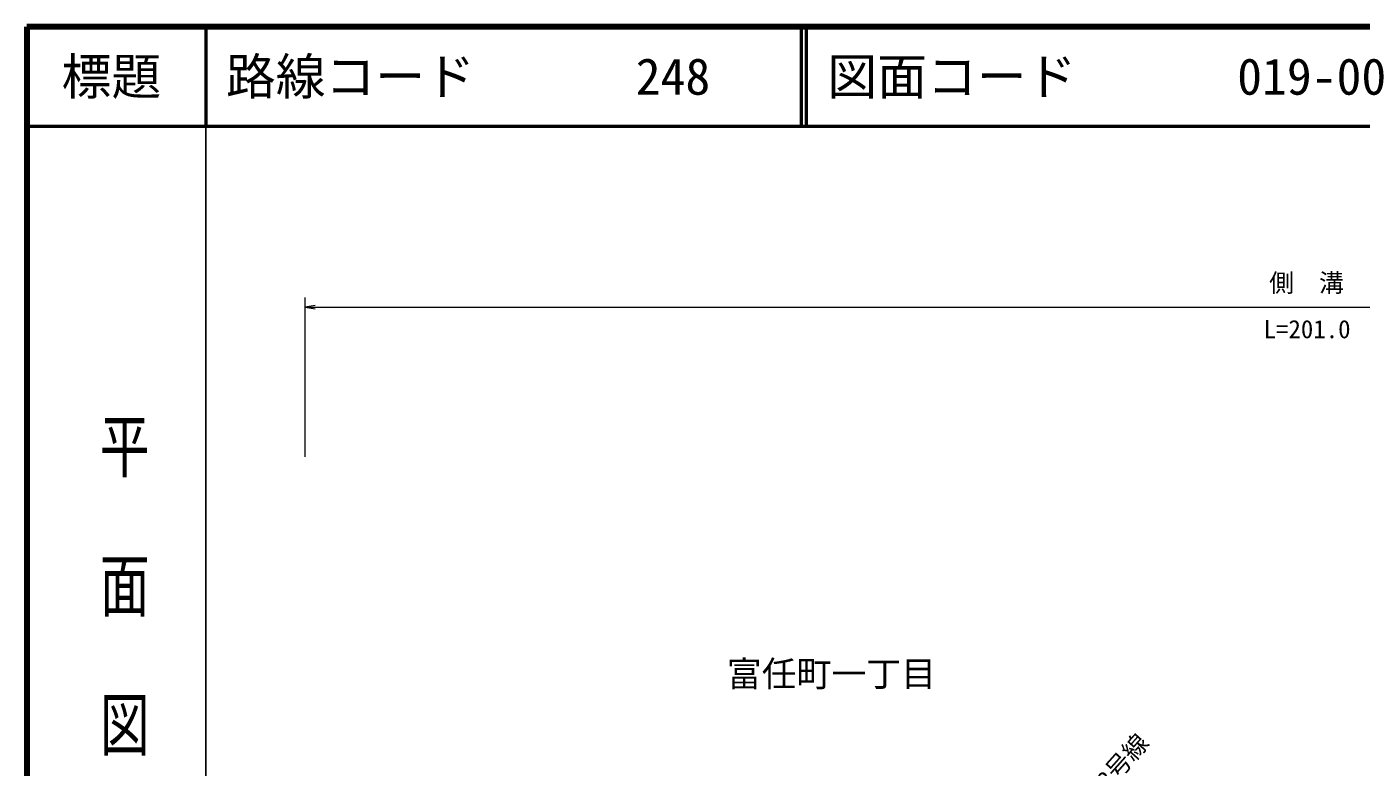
# Model space of a CAD drawing. Units: millimetres, scale not verified. Extents: x 40000 to 680000, y 20000 to 380000.
# Drawn here: x 40000 to 173982, y 305617 to 380000 of the extents above; entities that cross this region are included whole.
import ezdxf
from ezdxf.enums import TextEntityAlignment as Align

# ---------------------------------------------------------------- set-up
doc = ezdxf.new("R2010")
doc.units = ezdxf.units.MM
doc.header["$LTSCALE"] = 1000
doc.layers.add('M-BMK-HTXT', color=7, linetype='Continuous')
doc.layers.add('M-TTL-TXT', color=7, linetype='Continuous')
for name, color, linetype, lineweight in [('M-STR-HTXT', 7, 'Continuous', 13), ('M-TTL', 2, 'Continuous', 140), ('M-TTL-BAND', 7, 'Continuous', 25), ('M-TTL-LINE', 7, 'Continuous', 50)]:
    doc.layers.add(name, color=color, linetype=linetype, lineweight=lineweight)
doc.styles.add('@ＭＳ ゴシック', font='')
doc.styles.add('ＭＳ ゴシック', font='')
doc.styles.get('@ＭＳ ゴシック').set_extended_font_data('@MS Gothic')
doc.styles.get('ＭＳ ゴシック').set_extended_font_data('MS Gothic')

# ---------------------------------------------------------------- blocks, each defined once
blk = doc.blocks.new('open_arrow')
at = {"color": 0, "linetype": 'Continuous', "lineweight": -2}
blk.add_lwpolyline([(7.5, 1.25), (0, 0), (7.5, -1.25)], dxfattribs=at)

msp = doc.modelspace()

# ---------------------------------------------------------------- linework, layer by layer
at = {"layer": 'M-STR-HTXT'}
for p, q in [((67968, 336815), (67968, 352815)), ((67968, 351815), (269044, 351815))]:
    msp.add_line(p, q, dxfattribs=at)
at = {"layer": 'M-TTL'}
for p, q in [((40000, 380000), (40000, 20000)), ((680000, 380000), (40000, 380000))]:
    msp.add_line(p, q, dxfattribs=at)
at = {"layer": 'M-TTL-BAND'}
msp.add_line((58000, 370000), (58000, 20000), dxfattribs=at)
at = {"layer": 'M-TTL-LINE'}
for p, q in [((58000, 380000), (58000, 370000)), ((117750, 380000), (117750, 370000)), ((118250, 380000), (118250, 370000)), ((40000, 370000), (680000, 370000))]:
    msp.add_line(p, q, dxfattribs=at)

# ---------------------------------------------------------------- block references
at = {"layer": 'M-STR-HTXT', "xscale": 133, "yscale": 133}
msp.add_blockref('open_arrow', (67968, 351815), dxfattribs=at)

# ---------------------------------------------------------------- texts
at = {"layer": 'M-BMK-HTXT', "style": 'ＭＳ ゴシック'}
msp.add_text('富任町一丁目', height=2566, dxfattribs=at).set_placement((120786, 315008), align=Align.MIDDLE_CENTER)
msp.add_text('市道安岡冨任3号線', height=1833, rotation=48.368, dxfattribs=at).set_placement((145046, 300652), align=Align.MIDDLE_CENTER)
at = {"layer": 'M-STR-HTXT', "style": 'ＭＳ ゴシック'}
msp.add_text('側\u3000溝', height=1833, dxfattribs=at).set_placement((168486, 354278), align=Align.MIDDLE_CENTER)
msp.add_text('L=201.0', height=1833, dxfattribs=at).set_placement((168538, 348157), align=Align.BOTTOM_CENTER)
at = {"layer": 'M-TTL-BAND', "style": '@ＭＳ ゴシック', "width": 1.4}
msp.add_text('平  面  図', height=3666, rotation=270, dxfattribs=at).set_placement((49777, 306475), align=Align.MIDDLE_RIGHT)
at = {"layer": 'M-TTL-TXT', "style": 'ＭＳ ゴシック'}
msp.add_text('標題', height=3666, dxfattribs=at).set_placement((48500, 375000), align=Align.MIDDLE_CENTER)
for s, p in [('路線コード', (60000, 375000)), ('248', (101142, 375000)), ('図面コード', (120380, 375000)), ('019-00', (161521, 375000))]:
    msp.add_text(s, height=3666, dxfattribs=at).set_placement(p, align=Align.MIDDLE_LEFT)

doc.saveas('drawing.dxf')
